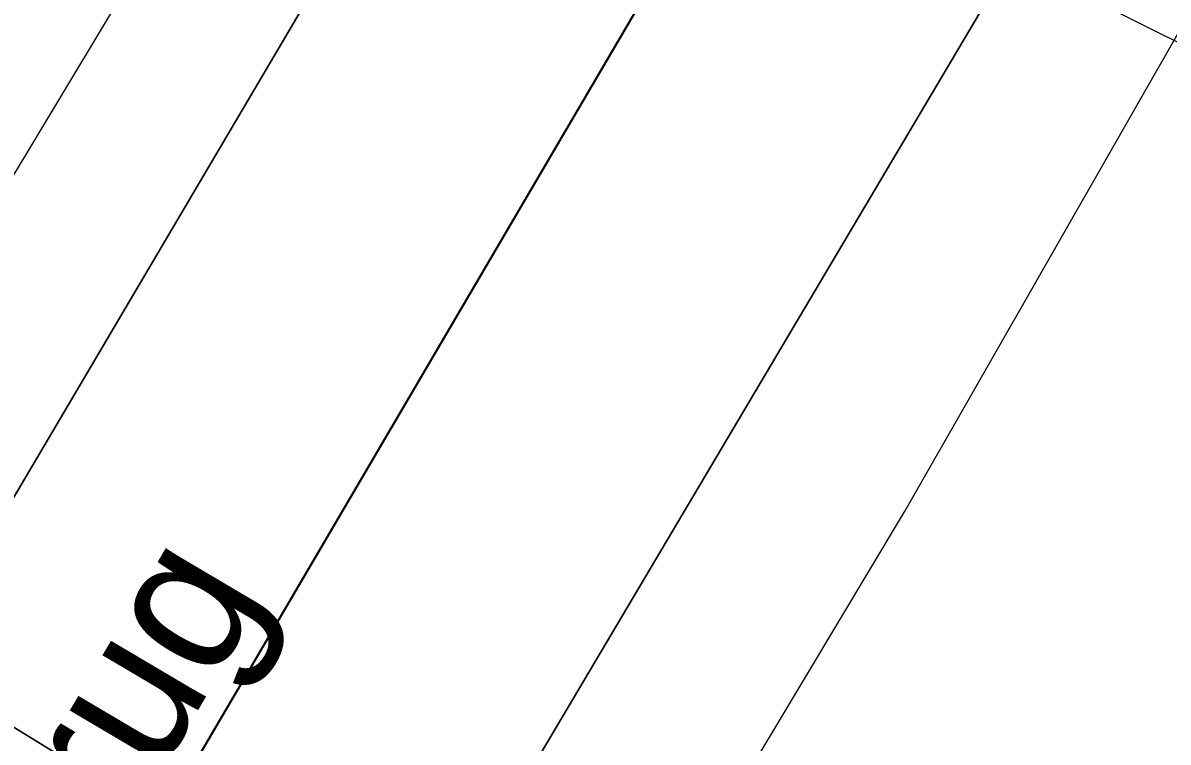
# Model space of a CAD drawing. Header units: metres. Extents: x 0 to 105485, y 0 to 425721.
# Drawn here: x 104935.84 to 104945.81, y 425437.21 to 425443.47 of the extents above; entities that cross this region are included whole.
import ezdxf
from ezdxf.enums import TextEntityAlignment as Align

# ---------------------------------------------------------------- set-up
doc = ezdxf.new("R2010")
doc.units = ezdxf.units.M
doc.header["$MEASUREMENT"] = 0
for name, color, linetype, lineweight in [('B-XX-KW-KUNSTWERK_DEK-G', 170, 'Continuous', 18), ('B-XX-KW-KUNSTWERK_PIJLER-G', 170, 'Continuous', 18), ('B-XX-OG-BEBOUWING_STRAATNAAM-T', 7, 'Continuous', 18), ('B-XX-OG-GRENS-G', 7, 'Continuous', 18), ('B-XX-OG-WATER_HAVEN-G', 170, 'Continuous', 18), ('B-XX-VH-GESLOTENVERHARDING-G', 10, 'Continuous', 18)]:
    doc.layers.add(name, color=color, linetype=linetype, lineweight=lineweight)
doc.layers.add('GIS-WEGVAKKEN', color=2, linetype='Continuous')

msp = doc.modelspace()

# ---------------------------------------------------------------- linework, layer by layer
at = {"layer": 'B-XX-KW-KUNSTWERK_DEK-G', "ltscale": 0.5}
msp.add_lwpolyline([(104939.785, 425432.99), (104943.514, 425439.216), (104946.042, 425443.642), (104945.204, 425444.142), (104947.881, 425448.599), (104947.275, 425448.956), (104942.934, 425451.513), (104942.437, 425451.805), (104939.79, 425447.408), (104939.165, 425447.817), (104933.841, 425438.964), (104930.926, 425434.03)], dxfattribs=at)
at = {"layer": 'B-XX-KW-KUNSTWERK_PIJLER-G', "ltscale": 0.5}
msp.add_lwpolyline([(104933.649, 425438.64), (104933.555, 425438.48), (104933.222, 425437.917), (104933.116, 425437.736), (104940.104, 425433.523), (104940.202, 425433.686), (104940.512, 425434.204), (104940.606, 425434.36)], close=True, dxfattribs=at)
at = {"layer": 'B-XX-OG-GRENS-G'}
msp.add_polyline3d([(104912.5, 425472.5, 1.4548), (104917.5, 425462.5, 0.595), (104922.5, 425457.5, 1.3617), (104927.5, 425452.5, 1.3082), (104937.5, 425447.5, 3.443), (104947.5, 425442.5, 2.051), (104952.5, 425437.5, 3.851), (104957.5, 425442.5, 1.2625), (104967.5, 425447.5, 2.4071), (104972.5, 425447.5, 1.2865), (104982.5, 425452.5, 0.8324), (104992.5, 425457.5, 0.5932), (104997.5, 425462.5, 1.4412), (105007.5, 425467.5, 0.8227), (105017.5, 425472.5, 0.678), (105022.5, 425477.5, 1.6329), (105032.5, 425482.5, 1.2349), (105042.5, 425487.5, 1.6639)], dxfattribs=at)
at = {"layer": 'B-XX-OG-WATER_HAVEN-G', "ltscale": 0.5}
msp.add_lwpolyline([(104933.649, 425438.64), (104940.606, 425434.36), (104940.853, 425434.773), (104941.185, 425434.489), (104941.404, 425434.097), (104941.474, 425433.654), (104941.385, 425433.215), (104940.987, 425432.875), (104940.581, 425432.758), (104940.161, 425432.798), (104939.785, 425432.99), (104940.104, 425433.523), (104933.116, 425437.736), (104932.851, 425437.288), (104932.524, 425437.393), (104932.214, 425437.644), (104932.026, 425437.996), (104931.99, 425438.394), (104932.112, 425438.774), (104932.292, 425438.984), (104932.653, 425439.206), (104933.07, 425439.28), (104933.485, 425439.195), (104933.841, 425438.964)], close=True, dxfattribs=at)
at = {"layer": 'B-XX-VH-GESLOTENVERHARDING-G', "ltscale": 0.5}
for points in [[(104942.934, 425451.513), (104942.437, 425451.805), (104939.79, 425447.408), (104939.165, 425447.817), (104933.841, 425438.964), (104930.926, 425434.03), (104927.79, 425428.48), (104927.468, 425427.957), (104928.661, 425427.249), (104934.367, 425436.982)], [(104947.275, 425448.956), (104942.934, 425451.513), (104934.367, 425436.982), (104928.661, 425427.249), (104928.681, 425427.237), (104929.171, 425426.947), (104929.213, 425426.922), (104932.395, 425425.035), (104932.926, 425424.721), (104933.003, 425424.675), (104938.715, 425434.36), (104945.608, 425445.992)], [(104933.003, 425424.675), (104933.057, 425424.643), (104934.318, 425423.896), (104934.403, 425423.845), (104934.696, 425424.328), (104939.785, 425432.99), (104943.514, 425439.216), (104946.042, 425443.642), (104945.204, 425444.142), (104947.881, 425448.599), (104947.275, 425448.956), (104945.608, 425445.992), (104938.715, 425434.36)]]:
    msp.add_lwpolyline(points, close=True, dxfattribs=at)
at = {"layer": 'GIS-WEGVAKKEN'}
msp.add_lwpolyline([(104918.8891, 425404.5169), (104923.12, 425412.79), (104945.63, 425451.18), (104948.7, 425455), (104952.2267, 425460.4328)], dxfattribs=at)

# ---------------------------------------------------------------- texts
at = {"layer": 'B-XX-OG-BEBOUWING_STRAATNAAM-T'}
msp.add_text('Engelenburgerbrug', height=1.25, rotation=59.4, dxfattribs=at).set_placement((104933.785, 425432.665), align=Align.MIDDLE_CENTER)

doc.saveas('drawing.dxf')
